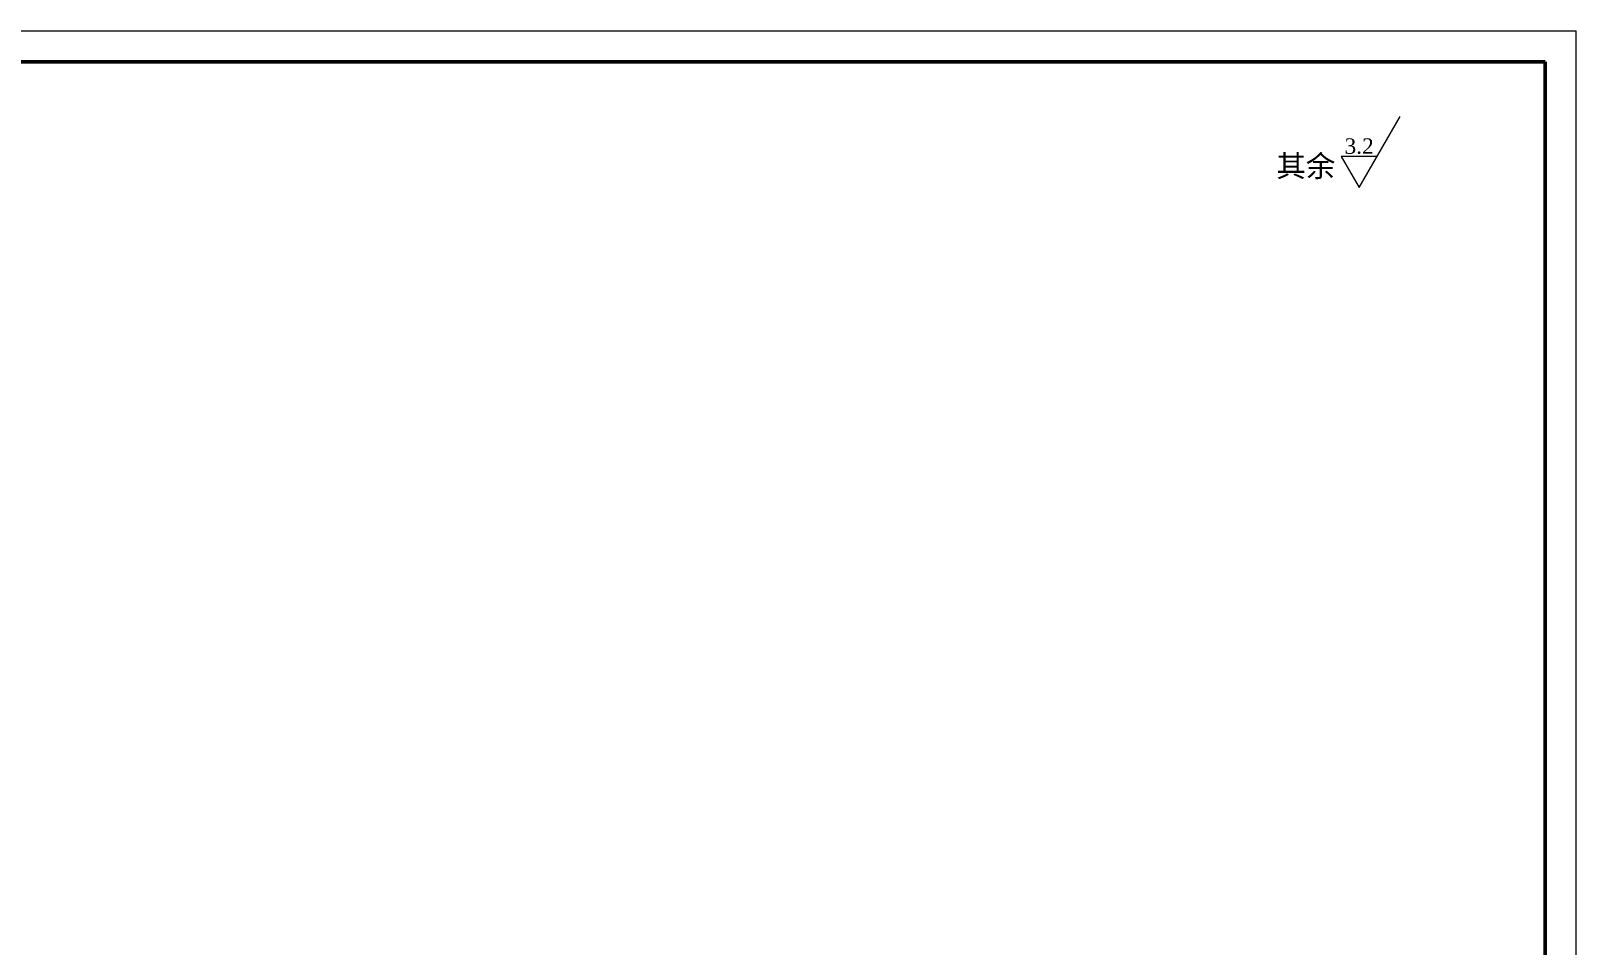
# Model space of a CAD drawing. Header units: millimetres. Extents: x 2517 to 6633, y 792 to 3241.
# Drawn here: x 3269.8 to 3520.1, y 2385.8 to 2533.8 of the extents above; entities that cross this region are included whole.
import ezdxf

# ---------------------------------------------------------------- set-up
doc = ezdxf.new("R2010")
doc.units = ezdxf.units.MM
for name, color, linetype, lineweight in [('引导线', 6, 'Continuous', 9), ('文本', 3, 'Continuous', 15), ('粗实线', 9, 'Continuous', 50)]:
    doc.layers.add(name, color=color, linetype=linetype, lineweight=lineweight)
doc.styles.get("Standard").update_dxf_attribs({"font": 'simfang.ttf'})

msp = doc.modelspace()

# ---------------------------------------------------------------- linework, layer by layer
at = {"layer": '引导线'}
for p in [(3100.0637, 2533.7698), (3520.0637, 2236.7698)]:
    msp.add_line(p, (3520.0637, 2533.7698), dxfattribs=at)
at = {"layer": '文本'}
for p, q in [((3484.9257, 2508.3939), (3491.5767, 2519.9139)), ((3487.8355, 2513.4339), (3482.0158, 2513.4339)), ((3482.0158, 2513.4339), (3484.9257, 2508.3939))]:
    msp.add_line(p, q, dxfattribs=at)
at = {"layer": '粗实线'}
for p in [(3125.0637, 2528.7698), (3515.0637, 2241.7698)]:
    msp.add_line(p, (3515.0637, 2528.7698), dxfattribs=at)

# ---------------------------------------------------------------- texts
at = {"layer": '文本'}
for s, insert, char_height, width, attachment_point in [('{\\fTimes New Roman|b0|i0|c0|p18;3.2}', (3482.5746, 2516.3788), 2.5, 14.6, 1), ('其余', (3476.2945, 2509.759), 3.5, 63.1798, 8)]:
    msp.add_mtext(s, dxfattribs=dict(at, insert=insert, char_height=char_height, width=width, attachment_point=attachment_point))

doc.saveas('drawing.dxf')
